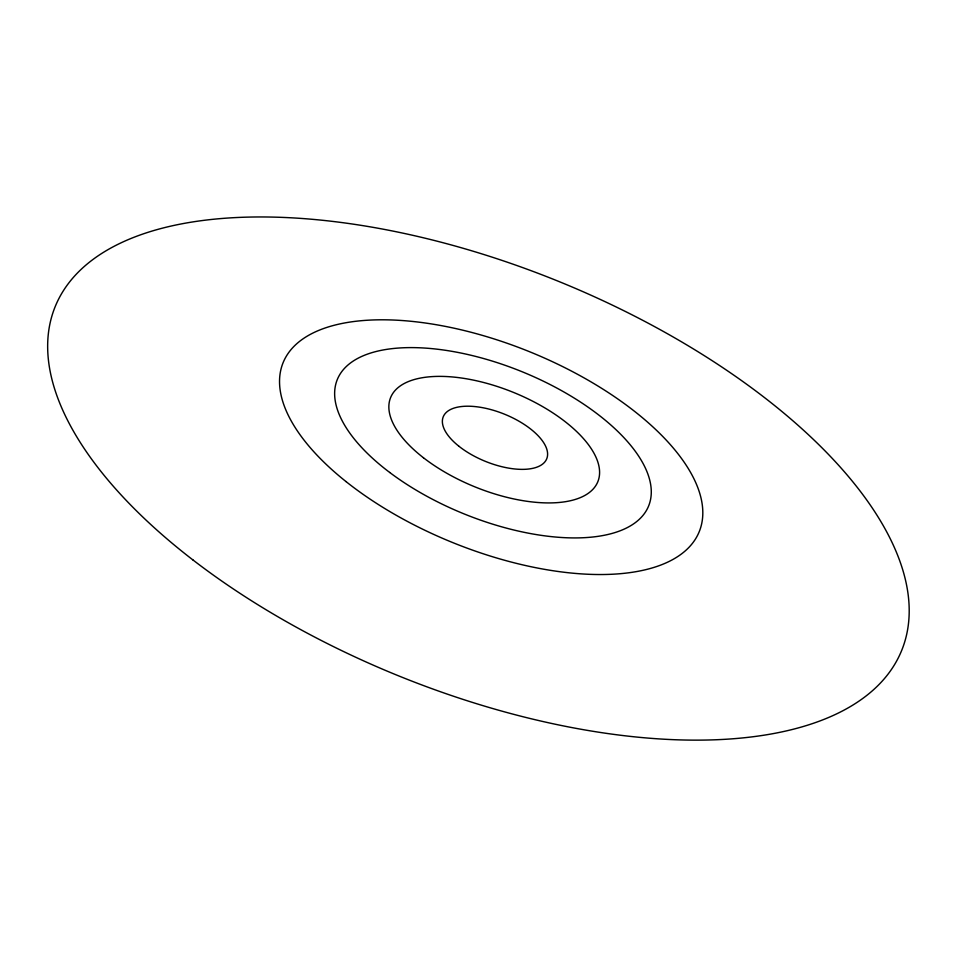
<?xml version="1.0" encoding="UTF-8"?>
<svg xmlns="http://www.w3.org/2000/svg" width="957" height="957" viewBox="0 0 957 957"><rect width="100%" height="100%" fill="white"/><g stroke="black" fill="none" stroke-linecap="round" stroke-linejoin="round"><path stroke-width="1.44" d="M458.642 446.022A55.853 25.456 22.1 0 0 546.112 460.078A55.853 25.456 22.1 0 0 480.187 407.263A55.853 25.456 22.1 0 0 458.642 446.022M389.738 472.483A168.013 76.775 22.1 0 0 648.535 506.193A168.013 76.775 22.1 0 0 440.603 349.616A168.013 76.775 22.1 0 0 389.738 472.483M423.473 457.769A111.813 51.008 22.1 0 0 597.216 483.094A111.813 51.008 22.1 0 0 461.98 378.087A111.813 51.008 22.1 0 0 423.473 457.769M345.979 481.55A224.56 102.866 22.1 0 0 697.115 536.183A224.56 102.866 22.1 0 0 430.423 323.765A224.56 102.866 22.1 0 0 345.979 481.55M193.039 560.024A456.812 212.837 22.1 0 0 900.561 653.081A456.812 212.837 22.1 0 0 341.697 222.538A456.812 212.837 22.1 0 0 193.039 560.024"/></g></svg>
